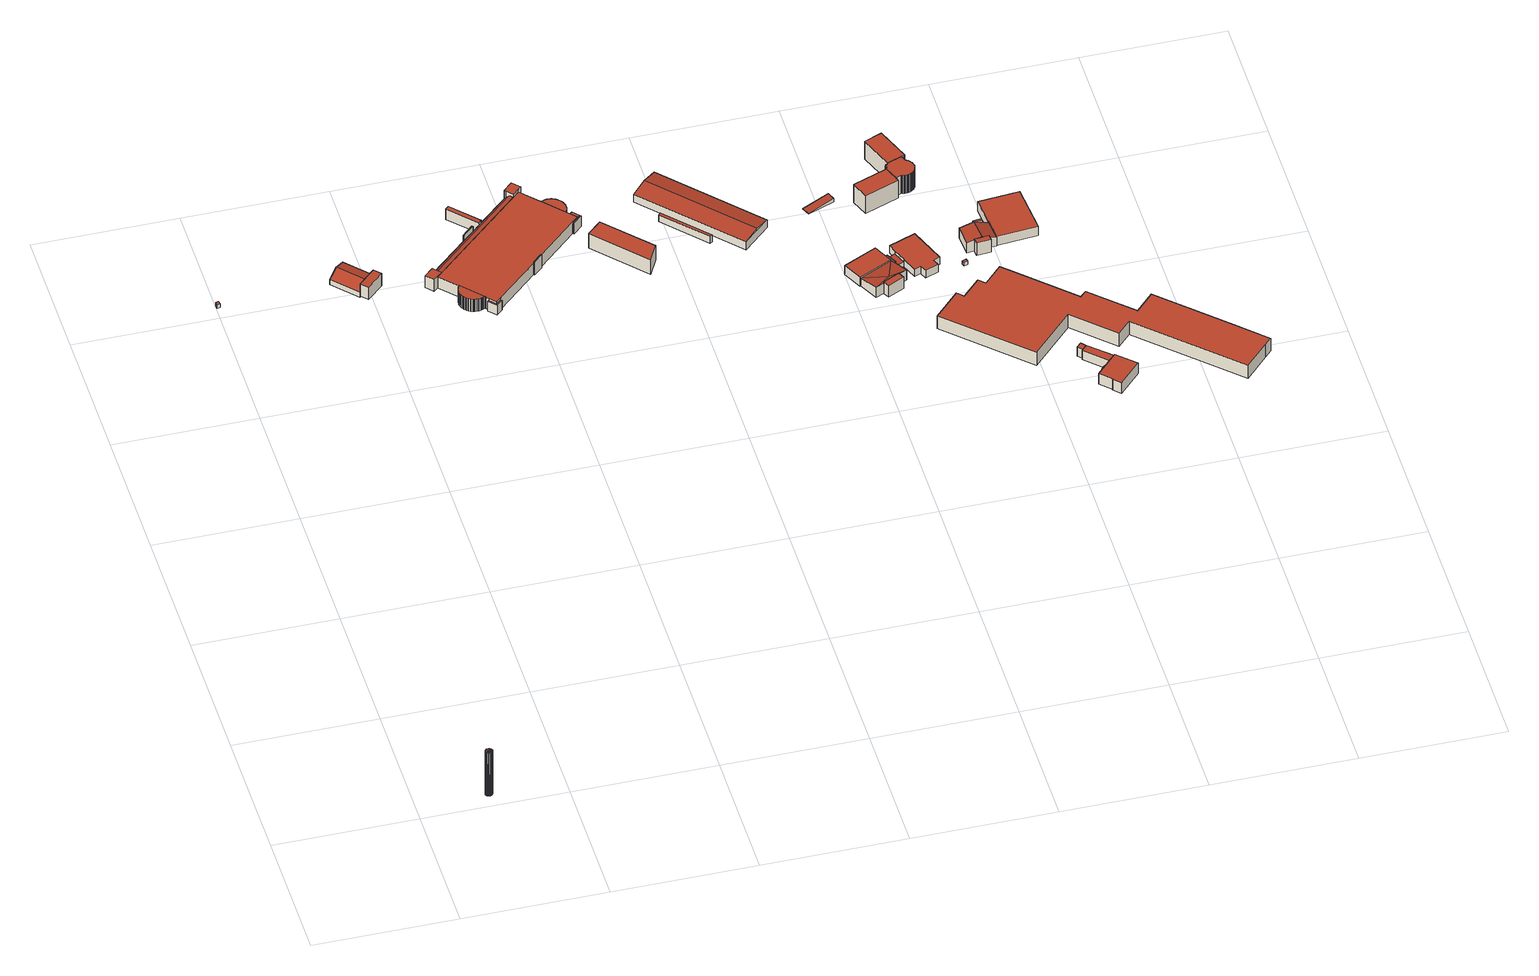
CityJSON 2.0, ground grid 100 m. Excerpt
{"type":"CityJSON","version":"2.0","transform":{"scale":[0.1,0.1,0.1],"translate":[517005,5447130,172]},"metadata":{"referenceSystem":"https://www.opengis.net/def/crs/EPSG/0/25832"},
"CityObjects":{
"building1":{"type":"Building","attributes":{"Gemeindeschluessel":"08125065","Geometrietyp2DReferenz":"1000","function":"51002_1251","roofType":"1000","measuredHeight":36.85},"geometry":[{"type":"Solid","lod":"2","boundaries":[[[[0,1,2]],[[1,3,2]],[[4,5,0]],[[5,1,0]],[[6,7,4]],[[7,5,4]],[[8,9,6]],[[9,7,6]],[[10,11,8]],[[11,9,8]],[[12,13,10]],[[13,11,10]],[[14,15,12]],[[15,13,12]],[[16,17,14]],[[17,15,14]],[[18,19,16]],[[19,17,16]],[[20,21,18]],[[21,19,18]],[[22,23,20]],[[23,21,20]],[[24,25,22]],[[25,23,22]],[[26,27,24]],[[27,25,24]],[[28,29,26]],[[29,27,26]],[[30,31,28]],[[31,29,28]],[[32,33,30]],[[33,31,30]],[[34,35,32]],[[35,33,32]],[[36,37,34]],[[37,35,34]],[[38,39,36]],[[39,37,36]],[[2,3,38]],[[3,39,38]],[[23,25,21]],[[25,27,21]],[[27,29,21]],[[29,31,21]],[[31,33,21]],[[33,35,21]],[[35,37,21]],[[37,39,21]],[[39,3,21]],[[3,1,21]],[[1,5,21]],[[5,7,21]],[[7,9,21]],[[9,11,21]],[[11,13,21]],[[13,15,21]],[[15,17,21]],[[17,19,21]],[[24,22,26]],[[22,20,26]],[[20,18,26]],[[18,16,26]],[[16,14,26]],[[14,12,26]],[[12,10,26]],[[10,8,26]],[[8,6,26]],[[6,4,26]],[[4,0,26]],[[0,2,26]],[[2,38,26]],[[38,36,26]],[[36,34,26]],[[34,32,26]],[[32,30,26]],[[30,28,26]]]],"semantics":{"surfaces":[{"type":"WallSurface"},{"type":"GroundSurface"},{"type":"RoofSurface"}],"values":[[0,0,0,0,0,0,0,0,0,0,0,0,0,0,0,0,0,0,0,0,0,0,0,0,0,0,0,0,0,0,0,0,0,0,0,0,0,0,0,0,1,1,1,1,1,1,1,1,1,1,1,1,1,1,1,1,1,1,2,2,2,2,2,2,2,2,2,2,2,2,2,2,2,2,2,2]]}}]},
"building2":{"type":"Building","attributes":{"Gemeindeschluessel":"08125065","Geometrietyp2DReferenz":"3000","function":"31001_2523","roofType":"9999","measuredHeight":3},"address":[{"country":"Germany","locality":"Neckarsulm","thoroughfareName":"Konrad-Zuse-Straße"}],"geometry":[{"type":"Solid","lod":"2","boundaries":[[[[40,41,42,43]],[[41,44,45,42]],[[40,46,44,41]],[[43,47,46,40]],[[42,45,47,43]],[[44,46,47,45]]]],"semantics":{"surfaces":[{"type":"RoofSurface"},{"type":"WallSurface"},{"type":"GroundSurface"}],"values":[[0,1,1,1,1,2]]}}]},
"building3":{"type":"Building","attributes":{"Gemeindeschluessel":"08125065","Geometrietyp2DReferenz":"3000","function":"31001_2112","roofType":"3100","measuredHeight":8.9},"address":[{"country":"Germany","locality":"Neckarsulm","thoroughfareName":"Robert-Mayer-Straße"}],"geometry":[{"type":"Solid","lod":"2","boundaries":[[[[48,49,50,51]],[[52,53,51]],[[48,54,55]],[[51,53,54,48]],[[55,56,49,48]],[[49,56,57,50]],[[51,50,57,52]],[[52,57,56,55]],[[55,54,53,52]]]],"semantics":{"surfaces":[{"type":"WallSurface"},{"type":"RoofSurface"},{"type":"GroundSurface"}],"values":[[0,0,0,1,0,2,0,0,1]]}}]},
"building4":{"type":"Building","attributes":{"Gemeindeschluessel":"08125065","Geometrietyp2DReferenz":"3000","function":"31001_2020","roofType":"1000","measuredHeight":10.8},"address":[{"country":"Germany","locality":"Neckarsulm","thoroughfareNumber":"12","thoroughfareName":"Robert-Mayer-Straße"}],"geometry":[{"type":"Solid","lod":"2","boundaries":[[[[58,59,60,61]],[[62,63,64,65]],[[59,62,65,60]],[[60,65,64,61]],[[58,63,62,59]],[[61,64,63,58]]]],"semantics":{"surfaces":[{"type":"RoofSurface"},{"type":"GroundSurface"},{"type":"WallSurface"}],"values":[[0,1,2,2,2,2]]}}]},
"building5":{"type":"Building","attributes":{"Gemeindeschluessel":"08125065","Geometrietyp2DReferenz":"3000","function":"31001_2461"},"address":[{"country":"Germany","locality":"Neckarsulm","thoroughfareNumber":"5","thoroughfareName":"Robert-Mayer-Straße"}],"children":["building5-1","building5-2","building5-3","building5-4","building5-5","building5-6","building5-7","building5-8","building5-9","building5-10","building5-11","building5-12"]},
"building5-1":{"type":"BuildingPart","attributes":{"roofType":"1000","measuredHeight":12.11},"parents":["building5"],"geometry":[{"type":"Solid","lod":"2","boundaries":[[[[66,67,68,69,70,71,72]],[[72,73,74,75,66]],[[69,76,77,70]],[[68,78,79,76,69]],[[70,77,80,71]],[[71,80,73,72]],[[77,76,79,81,82,74,73,80]],[[78,68,67,83]],[[79,78,83,84,81]],[[85,84,83,67,66,75]],[[81,84,85,82]],[[74,82,85,75]]]],"semantics":{"surfaces":[{"type":"RoofSurface"},{"type":"WallSurface"},{"type":"GroundSurface"},{"type":"ClosureSurface"}],"values":[[0,1,1,1,1,1,2,1,3,1,3,3]]}}]},
"building5-2":{"type":"BuildingPart","attributes":{"roofType":"9999","measuredHeight":11.1},"parents":["building5"],"geometry":[{"type":"Solid","lod":"2","boundaries":[[[[86,87,88,89]],[[87,90,91,92,88]],[[86,93,90,87]],[[89,94,95,93,86]],[[94,89,88,92]],[[91,95,94,92]],[[90,93,95,91]]]],"semantics":{"surfaces":[{"type":"RoofSurface"},{"type":"WallSurface"},{"type":"GroundSurface"}],"values":[[0,1,1,1,1,1,2]]}}]},
"building5-3":{"type":"BuildingPart","attributes":{"roofType":"1000","measuredHeight":8.92},"parents":["building5"],"geometry":[{"type":"Solid","lod":"2","boundaries":[[[[96,97,98,99]],[[100,101,97,96]],[[97,101,102,103,98]],[[104,102,101,100]],[[100,96,99,105,104]],[[103,105,99,98]],[[102,104,105,103]]]],"semantics":{"surfaces":[{"type":"WallSurface"},{"type":"GroundSurface"},{"type":"RoofSurface"},{"type":"ClosureSurface"}],"values":[[0,0,1,0,2,3,3]]}}]},
"building5-4":{"type":"BuildingPart","attributes":{"roofType":"1000","measuredHeight":8.17},"parents":["building5"],"geometry":[{"type":"Solid","lod":"2","boundaries":[[[[106,107,108,109]],[[107,110,111,112,113,108]],[[114,115,116,106,109,117]],[[117,113,112,114]],[[109,108,113,117]],[[116,110,107,106]],[[111,115,114,112]],[[110,116,115,111]]]],"semantics":{"surfaces":[{"type":"WallSurface"},{"type":"GroundSurface"},{"type":"RoofSurface"},{"type":"ClosureSurface"}],"values":[[0,1,2,0,0,0,3,3]]}}]},
"building5-5":{"type":"BuildingPart","attributes":{"roofType":"1000","measuredHeight":9.08},"parents":["building5"],"geometry":[{"type":"MultiSurface","lod":"2","boundaries":[[[118,119,120,121]],[[122,123,124,125]],[[126,127,128,129]],[[130,131,132,133]],[[134,135,136,137]],[[138,139,140,141]],[[142,143,144,145]],[[146,147,131,130]],[[148,149,150,151]],[[151,150,152,153]],[[154,155,156,157]],[[121,120,158,159]],[[160,161,162,163]],[[164,165,166,167]],[[168,169,127,126]],[[167,166,170,171]],[[172,173,143,142]],[[163,162,169,168]],[[123,140,139,174,152,150,149,175,132,131,147,136,135,156,155,158,120,119,176,177,144,143,173,178,128,127,169,162,161,162,170,166,165,179,124]],[[153,152,174,180]],[[181,175,149,148]],[[180,174,139,138]],[[182,176,119,118]],[[133,132,175,181]],[[137,136,147,146]],[[125,124,179,183]],[[184,178,173,172]],[[141,140,123,122]],[[185,177,176,182]],[[157,156,135,134]],[[145,144,177,185]],[[159,158,155,154]],[[183,179,165,164]],[[129,128,178,184]],[[164,167,171,163,160,163,168,126,129,184,172,142,145,185,182,118,121,159,154,157,134,137,146,130,133,181,148,151,153,180,138,141,122,125,183]],[[162,163,171,170]]],"semantics":{"surfaces":[{"type":"WallSurface"},{"type":"GroundSurface"},{"type":"RoofSurface"},{"type":"ClosureSurface"}],"values":[0,0,0,0,0,0,0,0,0,0,0,0,0,0,0,0,0,0,1,0,0,0,0,0,0,0,0,0,0,0,0,0,0,0,2,3]}}]},
"building5-6":{"type":"BuildingPart","attributes":{"roofType":"9999","measuredHeight":9},"parents":["building5"],"geometry":[{"type":"Solid","lod":"2","boundaries":[[[[186,187,188,189,190,191]],[[190,192,193,191]],[[189,194,192,190]],[[188,195,194,189]],[[187,196,195,188]],[[186,197,198,196,187]],[[197,186,191,199]],[[193,199,191]],[[193,198,197,199]],[[192,194,195,196,198,193]]]],"semantics":{"surfaces":[{"type":"RoofSurface"},{"type":"WallSurface"},{"type":"GroundSurface"}],"values":[[0,1,1,1,1,1,1,1,1,2]]}}]},
"building5-7":{"type":"BuildingPart","attributes":{"roofType":"1000","measuredHeight":10.41},"parents":["building5"],"geometry":[{"type":"Solid","lod":"2","boundaries":[[[[200,201,202,203]],[[203,202,204,205]],[[206,207,208,209]],[[210,211,212,213]],[[214,215,216,217]],[[218,219,220,221]],[[222,223,224,225]],[[226,227,228,229]],[[230,231,232,233]],[[234,235,236,237]],[[225,224,235,234]],[[237,236,238,239]],[[240,241,242,243,244]],[[245,246,247,248]],[[249,250,251,252]],[[253,254,255,256]],[[244,243,227,226]],[[209,208,257,258]],[[256,255,250,249]],[[251,250,255,254,204,202,201,238,236,235,224,223,216,215,259,228,227,243,242,247,260,247,246,261,257,208,207,262,232,231,263,220,219,212,211]],[[252,251,211,210]],[[205,204,254,253]],[[264,259,215,214]],[[265,261,246,245]],[[258,257,261,265]],[[239,238,201,200]],[[266,263,231,230]],[[233,232,262,267]],[[221,220,263,266]],[[213,212,219,218]],[[217,216,223,222]],[[267,262,207,206]],[[229,228,259,264]],[[218,221,266,230,233,267,206,209,258,265,245,248,268,248,240,244,226,229,264,214,217,222,225,234,237,239,200,203,205,253,256,249,252,210,213]],[[241,240,248,269]],[[260,247,269,248,268]],[[241,269,247,242]],[[248,247,260,268]]]],"semantics":{"surfaces":[{"type":"WallSurface"},{"type":"GroundSurface"},{"type":"RoofSurface"},{"type":"ClosureSurface"}],"values":[[0,0,0,0,0,0,0,0,0,0,0,0,0,0,0,0,0,0,0,1,0,0,0,0,0,0,0,0,0,0,0,0,0,2,0,3,3,3]]}}]},
"building5-8":{"type":"BuildingPart","attributes":{"roofType":"9999","measuredHeight":10.25},"parents":["building5"],"geometry":[{"type":"MultiSurface","lod":"2","boundaries":[[[270,271,272,273,274,275]],[[273,276,277,278,274]],[[279,276,273,272,280,281]],[[280,272,271,282]],[[270,283,284,271]],[[275,285,283,270]],[[274,278,285,275]],[[277,276,279,286]],[[287,286,279,281]],[[287,281,280,282,284]],[[277,286,287,284,283,285,278]]],"semantics":{"surfaces":[{"type":"RoofSurface"},{"type":"WallSurface"},{"type":"GroundSurface"}],"values":[0,1,1,1,1,1,1,1,1,1,2]}}]},
"building5-9":{"type":"BuildingPart","attributes":{"roofType":"3100","measuredHeight":9.71},"parents":["building5"],"geometry":[{"type":"Solid","lod":"2","boundaries":[[[[199,193,288,289]],[[75,74,196,290]],[[277,291,288,193,198,196,74,82,81,287,286]],[[281,84,85,279]],[[290,196,198,197]],[[75,290,197,199,289,292,276,279,85]],[[292,291,277,276]],[[277,286,279,276]],[[84,281,287,81]],[[288,291,292,289]],[[81,82,85,84]],[[75,85,82,74]],[[281,279,286,287]],[[193,199,197,198]]]],"semantics":{"surfaces":[{"type":"WallSurface"},{"type":"GroundSurface"},{"type":"RoofSurface"},{"type":"ClosureSurface"}],"values":[[0,0,1,2,0,2,0,3,3,3,3,3,3,3]]}}]},
"building5-10":{"type":"BuildingPart","attributes":{"roofType":"1000","measuredHeight":9.04},"parents":["building5"],"geometry":[{"type":"Solid","lod":"2","boundaries":[[[[293,294,295,296]],[[297,293,296,298]],[[297,99,98,294,293]],[[294,98,103,295]],[[103,105,298,296,295]],[[99,297,298,105]],[[98,99,105,103]]]],"semantics":{"surfaces":[{"type":"WallSurface"},{"type":"RoofSurface"},{"type":"GroundSurface"},{"type":"ClosureSurface"}],"values":[[0,1,0,2,3,0,3]]}}]},
"building5-11":{"type":"BuildingPart","attributes":{"roofType":"1000","measuredHeight":9.81},"parents":["building5"],"geometry":[{"type":"MultiSurface","lod":"2","boundaries":[[[299,300,78,83,280,282,301,241,269,302,303,304,305,94,92,306,307,308,309]],[[295,103,102,91,95,112,111,110,260,247,242,310,284,287,81,79,311,170,162,161]],[[300,311,79,78]],[[302,260,110,116,303]],[[282,284,310,301]],[[92,91,102,104,306]],[[308,296,295,161,309]],[[305,114,112,95,94]],[[299,171,170,311,300]],[[301,310,242,241]],[[281,280,83,84]],[[81,84,83,78,79]],[[284,282,280,281,287]],[[81,287,281,84]],[[91,92,94,95]],[[260,302,269,247]],[[247,269,241,242]],[[105,298,307,306,104]],[[105,104,102,103]],[[296,308,307,298]],[[105,103,295,296,298]],[[115,304,303,116]],[[110,111,115,116]],[[114,305,304,115]],[[111,112,114,115]],[[163,171,299,309,160]],[[161,162,163,160]],[[170,171,163,162]]],"semantics":{"surfaces":[{"type":"RoofSurface"},{"type":"GroundSurface"},{"type":"WallSurface"},{"type":"ClosureSurface"}],"values":[0,1,2,2,2,2,2,2,2,2,2,3,3,3,3,3,3,2,3,2,3,2,3,2,3,2,3,3]}}]},
"building5-12":{"type":"BuildingPart","attributes":{"roofType":"9999","measuredHeight":10.63},"parents":["building5"],"geometry":[{"type":"MultiSurface","lod":"2","boundaries":[[[312,313,314,315]],[[313,316,291,314]],[[312,317,316,313]],[[315,288,317,312]],[[289,315,314,292]],[[291,288,289,292]],[[316,317,288,291]]],"semantics":{"surfaces":[{"type":"RoofSurface"},{"type":"WallSurface"},{"type":"GroundSurface"}],"values":[0,1,1,1,1,1,2]}}]},
"building6":{"type":"Building","attributes":{"Gemeindeschluessel":"08125065","Geometrietyp2DReferenz":"3000","function":"31001_2112","roofType":"1000","measuredHeight":12.71},"address":[{"country":"Germany","locality":"Neckarsulm","thoroughfareNumber":"5","thoroughfareName":"Friedrich-Gauss-Straße"}],"geometry":[{"type":"Solid","lod":"2","boundaries":[[[[318,319,320,321]],[[322,323,324,325]],[[323,320,319,324]],[[321,320,323,322]],[[321,322,325,318]],[[325,324,319,318]]]],"semantics":{"surfaces":[{"type":"WallSurface"},{"type":"GroundSurface"},{"type":"RoofSurface"}],"values":[[0,0,1,0,2,0]]}}]},
"building7":{"type":"Building","attributes":{"Gemeindeschluessel":"08125065","Geometrietyp2DReferenz":"3000","function":"31001_2140","roofType":"9999","measuredHeight":6},"address":[{"country":"Germany","locality":"Neckarsulm","thoroughfareName":"Gottfried-Leibniz-Straße"}],"geometry":[{"type":"Solid","lod":"2","boundaries":[[[[326,327,328,329]],[[327,330,331,328]],[[326,332,330,327]],[[329,333,332,326]],[[328,331,333,329]],[[330,332,333,331]]]],"semantics":{"surfaces":[{"type":"RoofSurface"},{"type":"WallSurface"},{"type":"GroundSurface"}],"values":[[0,1,1,1,1,2]]}}]},
"building8":{"type":"Building","attributes":{"Gemeindeschluessel":"08125065","Geometrietyp2DReferenz":"3000","function":"31001_2112","roofType":"3100","measuredHeight":8.8},"address":[{"country":"Germany","locality":"Neckarsulm","thoroughfareNumber":"9","thoroughfareName":"Gottfried-Leibniz-Straße"}],"geometry":[{"type":"Solid","lod":"2","boundaries":[[[[334,335,336,337]],[[337,338,339,334]],[[340,341,342,343]],[[334,339,341,340]],[[343,336,335,340]],[[341,339,338,342]],[[343,342,338,337]],[[340,335,334]],[[337,336,343]]]],"semantics":{"surfaces":[{"type":"RoofSurface"},{"type":"WallSurface"},{"type":"GroundSurface"}],"values":[[0,1,1,1,0,2,1,1,1]]}}]},
"building9":{"type":"Building","attributes":{"Gemeindeschluessel":"08125027","Geometrietyp2DReferenz":"3000","function":"31001_2112"},"address":[{"country":"Germany","locality":"Erlenbach","thoroughfareNumber":"1/1","thoroughfareName":"Georg-Ohm-Straße"}],"children":["building9-1","building9-2"]},
"building9-1":{"type":"BuildingPart","attributes":{"roofType":"2100","measuredHeight":4.4},"parents":["building9"],"geometry":[{"type":"Solid","lod":"2","boundaries":[[[[344,345,346,347]],[[348,349,345,344]],[[350,351,349,348]],[[351,346,345,349]],[[347,350,348,344]],[[351,350,347,346]]]],"semantics":{"surfaces":[{"type":"WallSurface"},{"type":"GroundSurface"},{"type":"RoofSurface"},{"type":"ClosureSurface"}],"values":[[0,0,0,1,2,3]]}}]},
"building9-2":{"type":"BuildingPart","attributes":{"roofType":"1000","measuredHeight":7.45},"parents":["building9"],"geometry":[{"type":"Solid","lod":"2","boundaries":[[[[352,346,351,353,354,355,356,357]],[[358,354,353,359]],[[360,356,355,361]],[[361,355,354,358]],[[362,357,356,360]],[[361,358,359,363,364,362,360]],[[363,347,346,352,364]],[[364,352,357,362]],[[351,350,347,363,359,353]],[[346,347,350,351]]]],"semantics":{"surfaces":[{"type":"GroundSurface"},{"type":"WallSurface"},{"type":"RoofSurface"},{"type":"ClosureSurface"}],"values":[[0,1,1,1,1,2,1,1,1,3]]}}]},
"building10":{"type":"Building","attributes":{"Gemeindeschluessel":"08125027","Geometrietyp2DReferenz":"3000","function":"31001_2112"},"address":[{"country":"Germany","locality":"Erlenbach","thoroughfareNumber":"1","thoroughfareName":"Georg-Ohm-Straße"}],"children":["building10-1","building10-2"]},
"building10-1":{"type":"BuildingPart","attributes":{"roofType":"3500","measuredHeight":9.09},"parents":["building10"],"geometry":[{"type":"Solid","lod":"2","boundaries":[[[[365,366,367]],[[367,368,369,365]],[[370,366,365]],[[371,372,373,374,369,368]],[[367,366,375]],[[370,374,373,376]],[[365,369,374,370]],[[376,377,375,366,370]],[[375,371,368,367]],[[377,372,371,375]],[[372,377,376,373]]]],"semantics":{"surfaces":[{"type":"RoofSurface"},{"type":"WallSurface"},{"type":"GroundSurface"},{"type":"ClosureSurface"}],"values":[[0,1,0,2,0,1,1,0,1,1,3]]}}]},
"building10-2":{"type":"BuildingPart","attributes":{"roofType":"1000","measuredHeight":9.75},"parents":["building10"],"geometry":[{"type":"Solid","lod":"2","boundaries":[[[[376,373,378]],[[378,373,379,380]],[[372,377,381]],[[382,383,372,381]],[[380,379,383,382]],[[383,379,373,372]],[[380,382,381,378]],[[376,378,381,377]],[[372,373,376,377]]]],"semantics":{"surfaces":[{"type":"WallSurface"},{"type":"GroundSurface"},{"type":"RoofSurface"},{"type":"ClosureSurface"}],"values":[[0,0,0,0,0,1,2,0,3]]}}]},
"building11":{"type":"Building","attributes":{"Gemeindeschluessel":"08125065","Geometrietyp2DReferenz":"3000","function":"51009_1610","roofType":"2100","measuredHeight":2.91},"address":[{"country":"Germany","locality":"Neckarsulm"}],"geometry":[{"type":"Solid","lod":"2","boundaries":[[[[384,385,386,387]],[[388,386,385,389]],[[387,386,388,390]],[[390,388,389,391]],[[387,390,391,384]],[[391,389,385,384]]]],"semantics":{"surfaces":[{"type":"WallSurface"},{"type":"GroundSurface"},{"type":"RoofSurface"}],"values":[[0,1,0,0,2,0]]}}]},
"building12":{"type":"Building","attributes":{"Gemeindeschluessel":"08125027","Geometrietyp2DReferenz":"3000","function":"31001_2463","roofType":"2100","measuredHeight":3.87},"address":[{"country":"Germany","locality":"Erlenbach","thoroughfareName":"Georg-Ohm-Straße"}],"geometry":[{"type":"Solid","lod":"2","boundaries":[[[[392,393,394,395]],[[396,392,395,397]],[[395,394,398,397]],[[397,398,399,396]],[[396,399,393,392]],[[393,399,398,394]]]],"semantics":{"surfaces":[{"type":"WallSurface"},{"type":"RoofSurface"},{"type":"GroundSurface"}],"values":[[0,1,0,0,0,2]]}}]},
"building13":{"type":"Building","attributes":{"Gemeindeschluessel":"08125027","Geometrietyp2DReferenz":"3000","function":"31001_2120","roofType":"1000","measuredHeight":6.43},"address":[{"country":"Germany","locality":"Erlenbach","thoroughfareNumber":"3","thoroughfareName":"Georg-Ohm-Straße"}],"geometry":[{"type":"Solid","lod":"2","boundaries":[[[[400,401,402,403]],[[404,405,406,407]],[[408,409,410,411]],[[412,413,405,404]],[[414,415,416,417]],[[413,418,410,409,416,415,402,401,406,405]],[[403,402,415,414]],[[417,416,409,408]],[[411,410,418,419]],[[400,403,414,417,408,411,419,412,404,407]],[[407,406,401,400]],[[419,418,413,412]]]],"semantics":{"surfaces":[{"type":"WallSurface"},{"type":"GroundSurface"},{"type":"RoofSurface"}],"values":[[0,0,0,0,0,1,0,0,0,2,0,0]]}}]},
"building14":{"type":"Building","attributes":{"Gemeindeschluessel":"08125065","Geometrietyp2DReferenz":"3000","function":"31001_2020"},"address":[{"country":"Germany","locality":"Neckarsulm","thoroughfareNumber":"5","thoroughfareName":"Gottfried-Leibniz-Straße"}],"children":["building14-1","building14-2","building14-3"]},
"building14-1":{"type":"BuildingPart","attributes":{"roofType":"1000","measuredHeight":15.33},"parents":["building14"],"geometry":[{"type":"Solid","lod":"2","boundaries":[[[[420,421,422,423,424]],[[425,426,427,428,429]],[[421,426,425,422]],[[422,425,429,423]],[[423,429,428,424]],[[424,428,427,420]],[[426,421,420,427]]]],"semantics":{"surfaces":[{"type":"RoofSurface"},{"type":"GroundSurface"},{"type":"WallSurface"},{"type":"ClosureSurface"}],"values":[[0,1,2,2,2,2,3]]}}]},
"building14-2":{"type":"BuildingPart","attributes":{"roofType":"1000","measuredHeight":15.34},"parents":["building14"],"geometry":[{"type":"Solid","lod":"2","boundaries":[[[[430,431,432,433]],[[434,435,431,430]],[[433,436,437,434,430]],[[437,438,435,434]],[[438,439,432,431,435]],[[436,439,438,437]],[[439,436,433,432]]]],"semantics":{"surfaces":[{"type":"WallSurface"},{"type":"RoofSurface"},{"type":"GroundSurface"},{"type":"ClosureSurface"}],"values":[[0,0,1,0,2,0,3]]}}]},
"building14-3":{"type":"BuildingPart","attributes":{"roofType":"1000","measuredHeight":15.42},"parents":["building14"],"geometry":[{"type":"Solid","lod":"2","boundaries":[[[[440,441,442,443]],[[444,445,446,447,448,449,442,441,450,451,452,453,454,455,456,457,458,432,439,459,460,461,462,427,426,463,464,465,466,467,468,469,470,471,472,473,474,475,476,477,478,479,480,481,482,483,484]],[[485,481,480,486]],[[487,450,441,440]],[[488,461,460,489]],[[490,453,452,491]],[[492,447,446,493]],[[494,472,471,495]],[[496,469,468,497]],[[498,456,455,499]],[[495,471,470,500]],[[501,458,457,502]],[[503,484,483,504]],[[505,466,465,506]],[[507,474,473,508]],[[426,421,509]],[[510,448,447,492]],[[511,463,426,509]],[[486,480,479,512]],[[493,446,445,513]],[[514,475,474,507]],[[515,477,476,516]],[[489,460,459,517]],[[497,468,467,518]],[[506,465,464,519]],[[520,444,484,503]],[[519,464,463,511]],[[521,449,448,510]],[[522,433,432,458,501]],[[512,479,478,523]],[[516,476,475,514]],[[517,459,439,436,524]],[[525,420,427,462,526]],[[443,442,449,521]],[[502,457,456,498]],[[518,467,466,505]],[[491,452,451,527]],[[528,485,486,512,523,515,516,514,507,508,494,495,500,496,497,518,505,506,519,511,509,525,526,488,489,517,524,522,501,502,498,499,529,490,491,527,487,440,443,521,510,492,493,513,520,503,504]],[[529,454,453,490]],[[508,473,472,494]],[[500,470,469,496]],[[523,478,477,515]],[[527,451,450,487]],[[526,462,461,488]],[[504,483,482,528]],[[528,482,481,485]],[[513,445,444,520]],[[499,455,454,529]],[[420,525,509,421]],[[426,427,420,421]],[[433,522,524,436]],[[439,432,433,436]]]],"semantics":{"surfaces":[{"type":"WallSurface"},{"type":"GroundSurface"},{"type":"RoofSurface"},{"type":"ClosureSurface"}],"values":[[0,1,0,0,0,0,0,0,0,0,0,0,0,0,0,0,0,0,0,0,0,0,0,0,0,0,0,0,0,0,0,0,0,0,0,0,0,2,0,0,0,0,0,0,0,0,0,0,0,3,0,3]]}}]},
"building15":{"type":"Building","attributes":{"Gemeindeschluessel":"08125027","Geometrietyp2DReferenz":"3000","function":"31001_2523","roofType":"9999","measuredHeight":3},"address":[{"country":"Germany","locality":"Erlenbach","thoroughfareName":"Georg-Ohm-Straße"}],"geometry":[{"type":"Solid","lod":"2","boundaries":[[[[530,531,532,533]],[[531,534,535,532]],[[530,536,534,531]],[[533,537,536,530]],[[532,535,537,533]],[[534,536,537,535]]]],"semantics":{"surfaces":[{"type":"RoofSurface"},{"type":"WallSurface"},{"type":"GroundSurface"}],"values":[[0,1,1,1,1,2]]}}]},
"building16":{"type":"Building","attributes":{"Gemeindeschluessel":"08125027","Geometrietyp2DReferenz":"3000","function":"31001_2020"},"address":[{"country":"Germany","locality":"Erlenbach","thoroughfareNumber":"5","thoroughfareName":"Georg-Ohm-Straße"}],"children":["building16-1","building16-2","building16-3"]},
"building16-1":{"type":"BuildingPart","attributes":{"roofType":"2100","measuredHeight":10.76},"parents":["building16"],"geometry":[{"type":"Solid","lod":"2","boundaries":[[[[538,539,540,541]],[[542,540,539,543,544]],[[545,539,538]],[[541,540,542,546]],[[541,546,547,548,549,538]],[[546,542,544,547]],[[545,538,549]],[[539,545,549,548,543]],[[543,548,547,544]]]],"semantics":{"surfaces":[{"type":"WallSurface"},{"type":"GroundSurface"},{"type":"RoofSurface"},{"type":"ClosureSurface"}],"values":[[0,1,0,0,2,0,0,3,3]]}}]},
"building16-2":{"type":"BuildingPart","attributes":{"roofType":"3100","measuredHeight":10.91},"parents":["building16"],"geometry":[{"type":"Solid","lod":"2","boundaries":[[[[550,551,552,553]],[[554,555,551,550]],[[556,547,544,557,558]],[[559,560,554,550,553,561,545,549,562,563]],[[553,552,564,561]],[[552,551,555,565,566,567,568,557,544,543,539,564]],[[561,564,539,545]],[[558,557,568,569]],[[560,565,555,554]],[[569,568,567,570]],[[556,558,569,570,571,563,562]],[[572,563,571]],[[567,566,572,571,570]],[[548,562,549]],[[539,543,548,549,545]],[[559,563,572]],[[560,559,572,566,565]],[[547,556,562,548]],[[547,548,543,544]]]],"semantics":{"surfaces":[{"type":"WallSurface"},{"type":"RoofSurface"},{"type":"GroundSurface"},{"type":"ClosureSurface"}],"values":[[0,0,0,1,0,2,0,0,0,0,1,0,3,0,3,0,3,0,3]]}}]},
"building16-3":{"type":"BuildingPart","attributes":{"roofType":"1000","measuredHeight":10.59},"parents":["building16"],"geometry":[{"type":"Solid","lod":"2","boundaries":[[[[573,574,565,560,575]],[[576,570,567,577,578]],[[578,577,574,573]],[[574,577,567,566,565]],[[578,573,575,559,572,571,576]],[[559,575,560]],[[570,576,571]],[[567,570,571,572,566]],[[566,572,559,560,565]]]],"semantics":{"surfaces":[{"type":"WallSurface"},{"type":"GroundSurface"},{"type":"RoofSurface"},{"type":"ClosureSurface"}],"values":[[0,0,0,1,2,0,0,3,3]]}}]},
"building17":{"type":"Building","attributes":{"Gemeindeschluessel":"08125027","Geometrietyp2DReferenz":"3000","function":"31001_2020"},"address":[{"country":"Germany","locality":"Erlenbach","thoroughfareNumber":"1","thoroughfareName":"Werner-Heisenberg-Straße"}],"children":["building17-1","building17-2","building17-3","building17-4"]},
"building17-1":{"type":"BuildingPart","attributes":{"roofType":"1000","measuredHeight":8.02},"parents":["building17"],"geometry":[{"type":"Solid","lod":"2","boundaries":[[[[579,580,581,582,583]],[[584,585,579,583,586]],[[586,583,582,587]],[[588,589,584,586,587]],[[588,581,580,590,589]],[[585,584,589,590]],[[580,579,585,590]],[[581,588,587,582]]]],"semantics":{"surfaces":[{"type":"GroundSurface"},{"type":"WallSurface"},{"type":"RoofSurface"},{"type":"ClosureSurface"}],"values":[[0,1,1,2,1,1,3,3]]}}]},
"building17-2":{"type":"BuildingPart","attributes":{"roofType":"1000","measuredHeight":9.08},"parents":["building17"],"geometry":[{"type":"Solid","lod":"2","boundaries":[[[[591,592,593,594]],[[595,596,597,598]],[[594,593,599,600]],[[601,591,594,600,595,598,602,603,604,605]],[[606,607,604]],[[603,587,582,606,604]],[[605,608,609,601]],[[598,597,581,588,602]],[[610,608,605]],[[601,609,592,591]],[[606,582,581,597,596,599,593,592,609,608]],[[600,599,596,595]],[[610,605,604,607]],[[606,608,610,607]],[[587,603,602,588]],[[581,582,587,588]]]],"semantics":{"surfaces":[{"type":"WallSurface"},{"type":"RoofSurface"},{"type":"GroundSurface"},{"type":"ClosureSurface"}],"values":[[0,0,0,1,0,0,0,0,0,0,2,0,0,3,0,3]]}}]},
"building17-3":{"type":"BuildingPart","attributes":{"roofType":"1000","measuredHeight":4.57},"parents":["building17"],"geometry":[{"type":"Solid","lod":"2","boundaries":[[[[611,612,606,608]],[[613,612,611,614]],[[614,611,608,610]],[[613,614,610,607]],[[607,606,612,613]],[[606,607,610,608]]]],"semantics":{"surfaces":[{"type":"GroundSurface"},{"type":"WallSurface"},{"type":"RoofSurface"},{"type":"ClosureSurface"}],"values":[[0,1,1,2,1,3]]}}]},
"building17-4":{"type":"BuildingPart","attributes":{"roofType":"1000","measuredHeight":7.94},"parents":["building17"],"geometry":[{"type":"Solid","lod":"2","boundaries":[[[[615,616,580,579,617]],[[590,580,616,618]],[[590,618,619,620,585]],[[619,615,617,620]],[[618,616,615,619]],[[620,617,579,585]],[[580,590,585,579]]]],"semantics":{"surfaces":[{"type":"GroundSurface"},{"type":"WallSurface"},{"type":"RoofSurface"},{"type":"ClosureSurface"}],"values":[[0,1,2,1,1,1,3]]}}]},
"building18":{"type":"Building","attributes":{"Gemeindeschluessel":"08125027","Geometrietyp2DReferenz":"3000","function":"51009_1610","roofType":"9999","measuredHeight":3},"address":[{"country":"Germany","locality":"Erlenbach"}],"geometry":[{"type":"Solid","lod":"2","boundaries":[[[[621,622,623,624]],[[622,625,626,623]],[[621,627,625,622]],[[624,628,627,621]],[[623,626,628,624]],[[625,627,628,626]]]],"semantics":{"surfaces":[{"type":"RoofSurface"},{"type":"WallSurface"},{"type":"GroundSurface"}],"values":[[0,1,1,1,1,2]]}}]},
"building19":{"type":"Building","attributes":{"Gemeindeschluessel":"08125027","Geometrietyp2DReferenz":"3000","function":"31001_2112","roofType":"1000","measuredHeight":11.07},"address":[{"country":"Germany","locality":"Erlenbach","thoroughfareName":"Georg-Ohm-Straße"}],"geometry":[{"type":"Solid","lod":"2","boundaries":[[[[629,630,631,632]],[[633,627,628,634]],[[635,636,637,638]],[[639,640,641,642]],[[643,644,645,646]],[[647,625,627,633]],[[648,649,630,629]],[[650,651,652,653]],[[654,655,636,635]],[[656,657,658,659]],[[659,658,660,661]],[[642,641,662,663]],[[634,628,655,654]],[[664,665,640,639]],[[646,645,657,656]],[[666,667,651,650]],[[638,637,668,669]],[[661,660,665,664]],[[648,629,632,643,646,656,659,661,664,639,642,663,647,633,634,654,635,638,669,666,650,653]],[[667,668,637,636,655,628,627,625,662,641,640,665,660,658,657,645,644,631,630,649,652,651]],[[632,631,644,643]],[[663,662,625,647]],[[669,668,667,666]],[[653,652,649,648]]]],"semantics":{"surfaces":[{"type":"WallSurface"},{"type":"RoofSurface"},{"type":"GroundSurface"}],"values":[[0,0,0,0,0,0,0,0,0,0,0,0,0,0,0,0,0,0,1,2,0,0,0,0]]}}]},
"building20":{"type":"Building","attributes":{"Gemeindeschluessel":"08125027","Geometrietyp2DReferenz":"3000","function":"31001_2112","roofType":"1000","measuredHeight":8.07},"address":[{"country":"Germany","locality":"Erlenbach","thoroughfareName":"Georg-Ohm-Straße"}],"geometry":[{"type":"Solid","lod":"2","boundaries":[[[[670,671,672,673,674,675]],[[676,673,672,677]],[[678,671,670,679]],[[679,670,675,680]],[[681,674,673,676]],[[680,675,674,681]],[[677,672,671,678]],[[676,677,678,679,680,681]]]],"semantics":{"surfaces":[{"type":"GroundSurface"},{"type":"WallSurface"},{"type":"RoofSurface"}],"values":[[0,1,1,1,1,1,1,2]]}}]}
},
"vertices":[
[448,10,463],[448,10,95],[455,5,463],[455,5,95],[444,16,463],[444,16,95],[441,23,463],[441,23,95],[441,31,463],[441,31,95],[444,39,463],[444,39,95],[448,45,463],[448,45,95],[455,50,463],[455,50,95],[462,52,463],[462,52,95],[470,52,463],[470,52,95],[477,50,463],[477,50,95],[484,45,463],[484,45,95],[488,39,463],[488,39,95],[491,31,463],[491,31,95],[491,23,463],[491,23,95],[488,16,463],[488,16,95],[484,10,463],[484,10,95],[477,5,463],[477,5,95],[470,3,463],[470,3,95],[462,3,463],[462,3,95],
[3,5123,39],[8,5096,39],[28,5099,39],[23,5127,39],[8,5096,9],[28,5099,9],[3,5123,9],[23,5127,9],
[755,5082,99],[755,5082,57],[913,4911,57],[913,4911,99],[1028,5017,132],[971,4965,146],[813,5136,146],[870,5188,132],[870,5188,57],[1028,5017,57],
[955,4865,174],[1070,4971,174],[1028,5017,174],[913,4911,174],[1070,4971,66],[955,4865,66],[913,4911,66],[1028,5017,66],
[2045,5520,189],[2087,5474,189],[2129,5512,189],[2128,5512,189],[2150,5532,189],[2101,5585,189],[2038,5527,189],[2038,5527,68],[2045,5520,68],[2045,5520,133],[2128,5512,68],[2150,5532,68],[2129,5512,166],[2129,5512,68],[2101,5585,68],[2087,5474,68],[2068,5495,68],[2087,5474,166],[2087,5474,160],[2068,5495,165],
[2053,4815,179],[2114,4872,179],[2108,4878,179],[2047,4822,179],[2114,4872,68],[2108,4878,68],[2108,4878,166],[2053,4815,68],[2047,4822,166],[2047,4822,68],
[2462,5192,158],[2462,5192,68],[2456,5198,68],[2456,5198,158],[2400,5134,158],[2400,5134,68],[2393,5141,68],[2435,5179,68],[2393,5141,158],[2435,5179,158],
[1668,4558,150],[1668,4558,68],[1717,4505,68],[1717,4505,150],[1678,4567,68],[1720,4521,68],[1755,4553,68],[1761,4546,68],[1755,4553,150],[1720,4521,150],[1678,4567,150],[1761,4546,150],
[2390,5328,159],[2390,5328,68],[2388,5337,68],[2388,5337,159],[2281,5405,159],[2281,5405,68],[2272,5403,68],[2272,5403,159],[2382,5261,159],[2382,5261,68],[2386,5269,68],[2386,5269,159],[2353,5385,159],[2353,5385,68],[2346,5390,68],[2346,5390,159],[2372,5367,159],[2372,5367,68],[2366,5373,68],[2366,5373,159],[2298,5405,159],[2298,5405,68],[2289,5405,68],[2289,5405,159],[2392,5294,159],[2392,5294,68],[2393,5303,68],[2393,5303,159],[2360,5379,159],[2360,5379,68],[2331,5398,159],[2331,5398,68],[2323,5401,68],[2323,5401,159],[2315,5403,68],[2315,5403,159],[2381,5352,159],[2381,5352,68],[2377,5360,68],[2377,5360,159],[2385,5345,68],[2385,5345,159],[2379,5240,159],[2379,5240,68],[2373,5247,68],[2373,5247,159],[2256,5398,159],[2256,5398,68],[2248,5395,68],[2248,5395,159],[2378,5254,159],[2378,5254,68],[2241,5391,68],[2241,5391,159],[2390,5286,159],[2390,5286,68],[2306,5405,68],[2339,5394,68],[2392,5320,68],[2392,5311,68],[2388,5277,68],[2264,5401,68],[2306,5405,159],[2339,5394,159],[2392,5320,159],[2264,5401,159],[2388,5277,159],[2392,5311,159],
[1828,5320,158],[1827,5320,158],[1659,5503,158],[1652,5497,158],[1637,5483,158],[1806,5300,158],[1637,5483,68],[1806,5300,68],[1652,5497,68],[1659,5503,68],[1827,5320,68],[1828,5320,133],[1828,5320,68],[1806,5300,133],
[1514,4636,172],[1514,4636,68],[1518,4629,68],[1518,4629,172],[1522,4621,68],[1522,4621,172],[1618,4575,172],[1618,4575,68],[1626,4577,68],[1626,4577,172],[1552,4591,172],[1552,4591,68],[1560,4587,68],[1560,4587,172],[1508,4695,172],[1508,4695,68],[1507,4687,68],[1507,4687,172],[1567,4583,172],[1567,4583,68],[1575,4580,68],[1575,4580,172],[1506,4678,172],[1506,4678,68],[1506,4670,68],[1506,4670,172],[1516,4720,172],[1516,4720,68],[1513,4712,68],[1513,4712,172],[1592,4576,172],[1592,4576,68],[1601,4575,68],[1601,4575,172],[1507,4661,172],[1507,4661,68],[1509,4653,68],[1509,4653,172],[1511,4644,68],[1511,4644,172],[1525,4734,172],[1525,4734,166],[1525,4734,68],[1520,4727,68],[1520,4727,172],[1651,4585,172],[1651,4585,68],[1658,4589,68],[1658,4589,172],[1539,4601,172],[1539,4601,68],[1545,4596,68],[1545,4596,172],[1527,4614,172],[1527,4614,68],[1533,4608,68],[1533,4608,172],[1635,4579,68],[1635,4579,172],[1510,4704,68],[1662,4585,68],[1643,4581,68],[1609,4575,68],[1584,4577,68],[1510,4704,172],[1643,4581,172],[1584,4577,172],[1609,4575,172],[1662,4585,172],[1658,4589,166],
[1385,4829,171],[1414,4855,171],[1448,4886,171],[1406,4932,171],[1400,4939,171],[1337,4881,171],[1406,4932,133],[1406,4932,68],[1400,4939,68],[1429,4907,165],[1448,4886,166],[1448,4886,160],[1414,4855,166],[1385,4829,68],[1414,4855,68],[1337,4881,68],[1429,4907,68],[1448,4886,68],
[1758,5257,68],[1758,5257,133],[1827,5320,133],[1680,5185,68],[1680,5185,133],
[2414,5245,159],[2414,5245,68],[2393,5225,68],[2393,5225,159],[2456,5198,159],[2435,5179,159],
[2241,5391,166],[2240,5390,166],[1525,4735,166],[1662,4585,166],[1678,4567,166],[1720,4521,166],[1755,4553,166],[2393,5141,166],[2435,5179,166],[2393,5225,166],[2379,5240,166],[1525,4735,68],[2240,5390,68],
[1752,5263,175],[1674,5191,175],[1680,5185,175],[1758,5257,175],[1674,5191,68],[1752,5263,68],
[2764,4580,240],[2764,4580,113],[2829,4705,113],[2829,4705,240],[2540,5019,240],[2540,5019,113],[2442,4930,113],[2442,4930,240],
[3222,4804,139],[3237,4818,139],[2970,5110,139],[2954,5095,139],[3237,4818,79],[2970,5110,79],[3222,4804,79],[2954,5095,79],
[3431,4689,143],[3525,4775,165],[2941,5410,165],[2847,5323,143],[2847,5323,77],[3431,4689,77],[3617,4860,143],[3617,4860,77],[3033,5495,77],[3033,5495,143],
[4274,4324,154],[4274,4324,116],[4237,4307,116],[4237,4307,160],[4310,4250,154],[4310,4250,116],[4274,4232,160],[4274,4232,116],
[4237,4306,116],[4274,4231,116],[4040,4117,116],[4039,4116,116],[3971,4255,116],[4206,4370,116],[4040,4117,191],[4274,4231,191],[3971,4255,191],[4039,4116,191],[4206,4370,191],[4237,4307,191],[4237,4306,191],
[4040,4117,187],[4213,4058,212],[4274,4231,187],[4274,4231,121],[4040,4117,121],[4107,3979,208],[4341,4093,121],[4282,4064,121],[4166,4007,121],[4107,3979,121],[4341,4093,208],[4166,4007,208],[4282,4064,208],
[4166,4007,219],[4188,3962,121],[4188,3962,219],[4282,4064,219],[4304,4019,219],[4304,4019,121],
[4069,5033,119],[4069,5033,90],[3882,4963,90],[3882,4963,92],[3904,4905,90],[4091,4975,90],[3904,4905,92],[4091,4975,119],
[4323,4223,142],[4323,4223,108],[4362,4238,108],[4362,4238,146],[4283,4313,142],[4327,4330,146],[4327,4330,108],[4283,4313,108],
[4563,4131,171],[4563,4131,107],[4545,4178,107],[4545,4178,171],[4451,4143,171],[4451,4143,107],[4469,4096,107],[4469,4096,171],[4306,4387,171],[4306,4387,107],[4327,4330,107],[4327,4330,171],[4405,4125,171],[4405,4125,107],[4592,4196,171],[4592,4196,107],[4493,4458,107],[4493,4458,171],[4362,4238,107],[4362,4238,171],
[4480,5083,245],[4603,5127,245],[4606,5128,245],[4515,5370,245],[4390,5323,245],[4606,5128,92],[4603,5127,92],[4480,5083,92],[4390,5323,92],[4515,5370,92],
[4503,4903,245],[4503,4903,92],[4494,4926,92],[4494,4926,245],[4261,4812,245],[4261,4812,92],[4456,5027,245],[4214,4937,245],[4214,4937,92],[4456,5027,92],
[4586,4938,246],[4586,4938,92],[4592,4940,92],[4592,4940,246],[4623,4963,92],[4619,4958,92],[4614,4954,92],[4609,4950,92],[4604,4946,92],[4598,4943,92],[4580,4937,92],[4573,4936,92],[4567,4935,92],[4560,4936,92],[4554,4936,92],[4547,4938,92],[4541,4939,92],[4535,4942,92],[4534,4941,92],[4463,5043,92],[4455,5047,92],[4465,5070,92],[4473,5067,92],[4582,5119,92],[4597,5079,92],[4603,5076,92],[4609,5072,92],[4614,5068,92],[4619,5064,92],[4623,5059,92],[4627,5054,92],[4630,5048,92],[4633,5043,92],[4636,5037,92],[4638,5030,92],[4639,5024,92],[4640,5018,92],[4641,5011,92],[4640,5005,92],[4639,4998,92],[4638,4992,92],[4636,4986,92],[4634,4980,92],[4631,4974,92],[4627,4968,92],[4636,4986,246],[4638,4992,246],[4580,4937,246],[4465,5070,246],[4455,5047,246],[4560,4936,246],[4567,4935,246],[4609,4950,246],[4614,4954,246],[4633,5043,246],[4630,5048,246],[4623,5059,246],[4619,5064,246],[4541,4939,246],[4547,4938,246],[4627,5054,246],[4534,4941,246],[4535,4942,246],[4627,4968,246],[4631,4974,246],[4609,5072,246],[4603,5076,246],[4638,5030,246],[4636,5037,246],[4603,5127,246],[4604,4946,246],[4582,5119,246],[4639,4998,246],[4619,4958,246],[4639,5024,246],[4641,5011,246],[4640,5018,246],[4463,5043,246],[4614,5068,246],[4597,5079,246],[4623,4963,246],[4598,4943,246],[4494,4926,246],[4640,5005,246],[4456,5027,246],[4480,5083,246],[4473,5067,246],[4573,4936,246],[4634,4980,246],[4554,4936,246],
[4740,4145,135],[4767,4153,135],[4761,4173,135],[4733,4164,135],[4767,4153,105],[4761,4173,105],[4740,4145,105],[4733,4164,105],
[4938,4437,202],[4938,4437,96],[4937,4450,96],[4937,4450,204],[4876,4445,96],[4884,4433,96],[4877,4432,96],[4938,4437,184],[4876,4445,204],[4877,4432,202],[4884,4433,202],[4893,4433,202],
[4995,4289,167],[4995,4289,96],[4983,4441,96],[4983,4441,167],[4942,4285,187],[4942,4285,96],[4877,4432,204],[4780,4424,96],[4780,4424,182],[4904,4281,202],[4943,4284,187],[4980,4441,168],[4884,4433,205],[4896,4281,205],[4980,4441,96],[4943,4284,96],[4896,4281,96],[4843,4276,96],[4792,4272,96],[4792,4272,182],[4843,4276,193],[4882,4280,202],[4896,4281,202],
[4946,4241,202],[4946,4241,96],[4943,4284,202],[4843,4276,202],[4846,4233,96],[4846,4233,202],
[5252,3088,102],[5282,3119,102],[5432,2975,102],[5393,2934,102],[5242,3078,102],[5252,3088,182],[5252,3088,181],[5242,3078,182],[5393,2934,182],[5432,2975,182],[5282,3119,182],[5282,3119,181],
[5361,2749,193],[5361,2749,102],[5356,2744,102],[5356,2744,193],[5558,2854,193],[5558,2854,102],[5549,2862,102],[5549,2862,193],[5406,2696,102],[5406,2696,193],[5285,2821,193],[5432,2975,193],[5393,2934,193],[5378,2918,193],[5350,2889,193],[5378,2918,102],[5378,2918,148],[5350,2889,102],[5285,2821,102],[5350,2889,148],
[5329,2910,102],[5357,2938,102],[5357,2938,148],[5329,2910,148],
[5251,3150,102],[5260,3142,102],[5221,3119,102],[5260,3142,181],[5251,3150,181],[5221,3119,181],
[5372,3593,90],[5406,3628,90],[5020,4001,90],[4986,3966,90],[5406,3628,60],[5020,4001,60],[5372,3593,60],[4986,3966,60],
[5519,3185,171],[5519,3185,60],[5612,3281,60],[5612,3281,171],[5372,3593,171],[4986,3966,171],[4815,3880,171],[4815,3880,60],[4772,3922,60],[4772,3922,171],[5692,3368,171],[5692,3368,60],[5546,3508,60],[5546,3508,171],[6243,2672,171],[6243,2672,60],[6401,2837,60],[6401,2837,171],[5406,3628,171],[5247,3447,171],[5247,3447,60],[4429,3653,171],[4429,3653,60],[4956,3145,60],[4956,3145,171],[4940,4010,171],[4940,4010,60],[6451,2888,171],[6451,2888,60],[6254,3079,60],[6254,3079,171],[5989,3335,60],[5989,3335,171],[5414,3636,60],[5414,3636,171],[5818,3500,171],[5818,3500,60],[4604,3834,171],[4604,3834,60],[4647,3792,60],[4647,3792,171],
[4980,4441,97],[4963,4646,97],[5251,4670,97],[5280,4312,97],[4995,4289,97],[4983,4441,97],[5280,4312,177],[5251,4670,177],[4963,4646,177],[4980,4441,177],[4983,4441,177],[4995,4289,177]
]}
